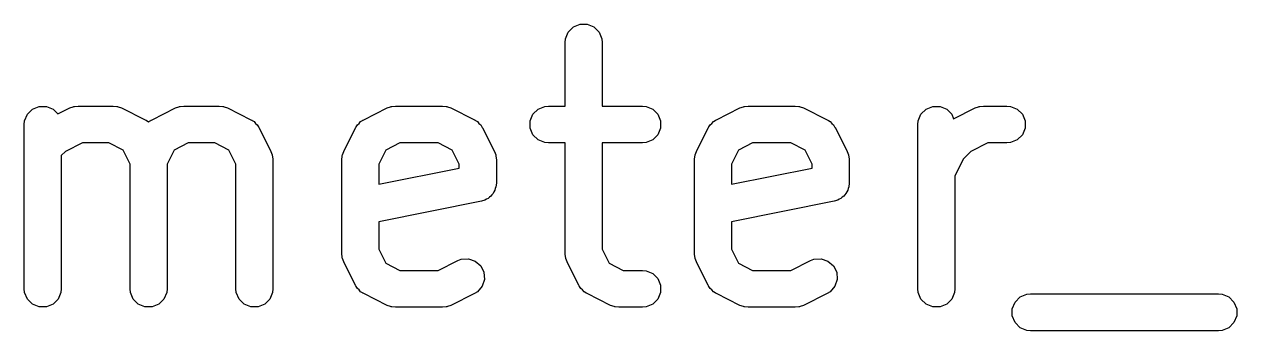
# Model space of a CAD drawing. Header units: millimetres. Extents: x 129 to 276, y -185 to -58.
# Drawn here: x 171.901 to 176.812, y -156.125 to -154.881 of the extents above; entities that cross this region are included whole.
import ezdxf

# ---------------------------------------------------------------- set-up
doc = ezdxf.new("R2010")
doc.units = ezdxf.units.MM
doc.layers.add('F.Fab', color=9, linetype='CONTINUOUS', true_color=0xafafaf)

msp = doc.modelspace()

# ---------------------------------------------------------------- linework, layer by layer
at = {"layer": 'F.Fab', "linetype": 'CONTINUOUS'}
for p, q in [((174.093107, -154.940187), (174.104306, -154.913151)), ((174.104306, -154.913151), (174.124998, -154.892459)), ((174.124998, -154.892459), (174.152034, -154.88126)), ((174.152034, -154.88126), (174.181298, -154.88126)), ((174.181298, -154.88126), (174.208334, -154.892459)), ((174.208334, -154.892459), (174.229026, -154.913151)), ((174.229026, -154.913151), (174.240225, -154.940187)), ((174.091666, -154.954819), (174.093107, -154.940187)), ((174.091666, -155.213152), (174.091666, -154.954819)), ((174.240225, -154.940187), (174.241666, -154.954819)), ((174.241666, -154.954819), (174.241666, -155.213152)), ((171.934522, -155.225792), (171.961558, -155.214593)), ((171.961558, -155.214593), (171.990822, -155.214593)), ((171.990822, -155.214593), (172.017858, -155.225792)), ((172.085506, -155.22107), (172.099237, -155.215815)), ((172.099237, -155.215815), (172.101926, -155.215623)), ((172.101926, -155.215623), (172.104415, -155.214593)), ((172.104415, -155.214593), (172.119047, -155.213152)), ((172.119047, -155.213152), (172.261904, -155.213152)), ((172.261904, -155.213152), (172.276536, -155.214593)), ((172.276536, -155.214593), (172.279025, -155.215624)), ((172.279025, -155.215624), (172.281713, -155.215815)), ((172.281713, -155.215815), (172.295445, -155.22107)), ((172.514077, -155.22107), (172.527808, -155.215815)), ((172.527808, -155.215815), (172.530497, -155.215623)), ((172.530497, -155.215623), (172.532986, -155.214593)), ((172.532986, -155.214593), (172.547618, -155.213152)), ((172.547618, -155.213152), (172.690475, -155.213152)), ((172.690475, -155.213152), (172.705107, -155.214593)), ((172.705107, -155.214593), (172.707596, -155.215624)), ((172.707596, -155.215624), (172.710284, -155.215815)), ((172.710284, -155.215815), (172.724016, -155.22107)), ((173.37122, -155.22107), (173.384951, -155.215815)), ((173.384951, -155.215815), (173.38764, -155.215623)), ((173.38764, -155.215623), (173.390129, -155.214593)), ((173.390129, -155.214593), (173.404761, -155.213152)), ((173.404761, -155.213152), (173.595237, -155.213152)), ((173.595237, -155.213152), (173.609869, -155.214593)), ((173.609869, -155.214593), (173.612358, -155.215624)), ((173.612358, -155.215624), (173.615046, -155.215815)), ((173.615046, -155.215815), (173.628778, -155.22107)), ((173.982141, -155.225792), (174.009177, -155.214593)), ((174.009177, -155.214593), (174.023809, -155.213152)), ((174.023809, -155.213152), (174.091666, -155.213152)), ((174.241666, -155.213152), (174.404761, -155.213152)), ((174.404761, -155.213152), (174.419393, -155.214593)), ((174.419393, -155.214593), (174.446429, -155.225792)), ((174.799792, -155.22107), (174.813523, -155.215815)), ((174.813523, -155.215815), (174.816212, -155.215623)), ((174.816212, -155.215623), (174.818701, -155.214593)), ((174.818701, -155.214593), (174.833333, -155.213152)), ((174.833333, -155.213152), (175.023809, -155.213152)), ((175.023809, -155.213152), (175.038441, -155.214593)), ((175.038441, -155.214593), (175.04093, -155.215624)), ((175.04093, -155.215624), (175.043618, -155.215815)), ((175.043618, -155.215815), (175.05735, -155.22107)), ((175.55357, -155.225792), (175.580606, -155.214593)), ((175.580606, -155.214593), (175.60987, -155.214593)), ((175.60987, -155.214593), (175.636906, -155.225792)), ((175.752173, -155.22107), (175.765904, -155.215815)), ((175.765904, -155.215815), (175.768593, -155.215623)), ((175.768593, -155.215623), (175.771082, -155.214593)), ((175.771082, -155.214593), (175.785714, -155.213152)), ((175.785714, -155.213152), (175.880952, -155.213152)), ((175.880952, -155.213152), (175.895584, -155.214593)), ((175.895584, -155.214593), (175.92262, -155.225792)), ((171.902631, -155.27352), (171.91383, -155.246484)), ((171.91383, -155.246484), (171.934522, -155.225792)), ((172.017858, -155.225792), (172.037259, -155.245193)), ((172.037259, -155.245193), (172.085506, -155.22107)), ((172.295445, -155.22107), (172.390683, -155.268689)), ((172.390683, -155.268689), (172.39313, -155.270229)), ((172.416391, -155.270229), (172.418839, -155.268689)), ((172.418839, -155.268689), (172.514077, -155.22107)), ((172.724016, -155.22107), (172.819255, -155.268689)), ((172.819255, -155.268689), (172.821701, -155.270229)), ((173.273534, -155.270229), (173.275982, -155.268689)), ((173.275982, -155.268689), (173.37122, -155.22107)), ((173.628778, -155.22107), (173.724016, -155.268689)), ((173.724016, -155.268689), (173.726463, -155.270229)), ((173.95025, -155.27352), (173.961449, -155.246484)), ((173.961449, -155.246484), (173.982141, -155.225792)), ((174.446429, -155.225792), (174.467121, -155.246484)), ((174.467121, -155.246484), (174.47832, -155.27352)), ((174.702106, -155.270229), (174.704554, -155.268689)), ((174.704554, -155.268689), (174.799792, -155.22107)), ((175.05735, -155.22107), (175.152588, -155.268689)), ((175.152588, -155.268689), (175.155035, -155.270229)), ((175.521679, -155.27352), (175.532878, -155.246484)), ((175.532878, -155.246484), (175.55357, -155.225792)), ((175.636906, -155.225792), (175.657598, -155.246484)), ((175.657598, -155.246484), (175.665103, -155.264604)), ((175.665103, -155.264604), (175.752173, -155.22107)), ((175.92262, -155.225792), (175.943312, -155.246484)), ((175.943312, -155.246484), (175.954511, -155.27352)), ((171.90119, -155.288152), (171.902631, -155.27352)), ((171.90119, -155.954819), (171.90119, -155.288152)), ((172.39313, -155.270229), (172.394284, -155.270614)), ((172.394284, -155.270614), (172.39572, -155.271859)), ((172.39572, -155.271859), (172.403126, -155.276521)), ((172.403126, -155.276521), (172.404761, -155.278406)), ((172.404761, -155.278406), (172.406396, -155.276521)), ((172.406396, -155.276521), (172.413801, -155.271859)), ((172.413801, -155.271859), (172.415238, -155.270614)), ((172.415238, -155.270614), (172.416391, -155.270229)), ((172.821701, -155.270229), (172.822856, -155.270614)), ((172.822856, -155.270614), (172.824293, -155.27186)), ((172.824293, -155.27186), (172.831697, -155.276521)), ((172.831697, -155.276521), (172.837856, -155.283623)), ((172.837856, -155.283623), (172.844964, -155.289787)), ((172.844964, -155.289787), (172.849625, -155.297192)), ((172.849625, -155.297192), (172.850871, -155.298629)), ((172.850871, -155.298629), (172.851255, -155.299782)), ((172.851255, -155.299782), (172.852796, -155.30223)), ((172.852796, -155.30223), (172.900415, -155.397468)), ((173.194822, -155.397468), (173.242441, -155.30223)), ((173.242441, -155.30223), (173.243981, -155.299782)), ((173.243981, -155.299782), (173.244366, -155.298629)), ((173.244366, -155.298629), (173.245611, -155.297192)), ((173.245611, -155.297192), (173.250273, -155.289787)), ((173.250273, -155.289787), (173.257377, -155.283625)), ((173.257377, -155.283625), (173.263539, -155.276521)), ((173.263539, -155.276521), (173.270944, -155.271859)), ((173.270944, -155.271859), (173.272381, -155.270614)), ((173.272381, -155.270614), (173.273534, -155.270229)), ((173.726463, -155.270229), (173.727617, -155.270614)), ((173.727617, -155.270614), (173.729053, -155.271859)), ((173.729053, -155.271859), (173.736459, -155.276521)), ((173.736459, -155.276521), (173.74262, -155.283625)), ((173.74262, -155.283625), (173.749725, -155.289787)), ((173.749725, -155.289787), (173.754386, -155.297192)), ((173.754386, -155.297192), (173.755632, -155.298629)), ((173.755632, -155.298629), (173.756016, -155.299782)), ((173.756016, -155.299782), (173.757557, -155.30223)), ((173.757557, -155.30223), (173.805176, -155.397468)), ((173.95025, -155.302784), (173.95025, -155.27352)), ((173.961449, -155.32982), (173.95025, -155.302784)), ((174.47832, -155.302784), (174.467121, -155.32982)), ((174.47832, -155.27352), (174.47832, -155.302784)), ((174.623394, -155.397468), (174.671013, -155.30223)), ((174.671013, -155.30223), (174.672553, -155.299782)), ((174.672553, -155.299782), (174.672938, -155.298629)), ((174.672938, -155.298629), (174.674183, -155.297192)), ((174.674183, -155.297192), (174.678845, -155.289787)), ((174.678845, -155.289787), (174.685949, -155.283625)), ((174.685949, -155.283625), (174.692111, -155.276521)), ((174.692111, -155.276521), (174.699516, -155.271859)), ((174.699516, -155.271859), (174.700953, -155.270614)), ((174.700953, -155.270614), (174.702106, -155.270229)), ((175.155035, -155.270229), (175.156189, -155.270614)), ((175.156189, -155.270614), (175.157625, -155.271859)), ((175.157625, -155.271859), (175.165031, -155.276521)), ((175.165031, -155.276521), (175.171192, -155.283625)), ((175.171192, -155.283625), (175.178297, -155.289787)), ((175.178297, -155.289787), (175.182958, -155.297192)), ((175.182958, -155.297192), (175.184204, -155.298629)), ((175.184204, -155.298629), (175.184588, -155.299782)), ((175.184588, -155.299782), (175.186129, -155.30223)), ((175.186129, -155.30223), (175.233748, -155.397468)), ((175.520238, -155.288152), (175.521679, -155.27352)), ((175.520238, -155.954819), (175.520238, -155.288152)), ((175.954511, -155.302784), (175.943312, -155.32982)), ((175.954511, -155.27352), (175.954511, -155.302784)), ((172.136752, -155.363152), (172.068236, -155.39741)), ((172.244199, -155.363152), (172.136752, -155.363152)), ((172.30124, -155.391672), (172.244199, -155.363152)), ((172.565323, -155.363152), (172.508281, -155.391672)), ((172.67277, -155.363152), (172.565323, -155.363152)), ((172.729812, -155.391672), (172.67277, -155.363152)), ((173.422466, -155.363152), (173.365424, -155.391672)), ((173.577532, -155.363152), (173.422466, -155.363152)), ((173.634573, -155.391672), (173.577532, -155.363152)), ((173.982141, -155.350512), (173.961449, -155.32982)), ((174.009177, -155.361711), (173.982141, -155.350512)), ((174.023809, -155.363152), (174.009177, -155.361711)), ((174.091666, -155.363152), (174.023809, -155.363152)), ((174.091666, -155.811961), (174.091666, -155.363152)), ((174.404761, -155.363152), (174.241666, -155.363152)), ((174.241666, -155.363152), (174.241666, -155.794256)), ((174.419393, -155.361711), (174.404761, -155.363152)), ((174.446429, -155.350512), (174.419393, -155.361711)), ((174.467121, -155.32982), (174.446429, -155.350512)), ((174.851038, -155.363152), (174.793996, -155.391672)), ((175.006104, -155.363152), (174.851038, -155.363152)), ((175.063145, -155.391672), (175.006104, -155.363152)), ((175.803419, -155.363152), (175.734903, -155.39741)), ((175.880952, -155.363152), (175.803419, -155.363152)), ((175.895584, -155.361711), (175.880952, -155.363152)), ((175.92262, -155.350512), (175.895584, -155.361711)), ((175.943312, -155.32982), (175.92262, -155.350512)), ((172.068236, -155.39741), (172.05119, -155.414456)), ((172.05119, -155.414456), (172.05119, -155.954819)), ((172.329761, -155.448714), (172.30124, -155.391672)), ((172.508281, -155.391672), (172.479761, -155.448714)), ((172.758333, -155.448714), (172.729812, -155.391672)), ((172.900415, -155.397468), (172.90567, -155.411199)), ((172.90567, -155.411199), (172.905861, -155.413888)), ((172.905861, -155.413888), (172.906892, -155.416377)), ((173.188345, -155.416377), (173.189376, -155.413887)), ((173.189376, -155.413887), (173.189567, -155.4112)), ((173.189567, -155.4112), (173.194822, -155.397468)), ((173.365424, -155.391672), (173.336904, -155.448714)), ((173.663094, -155.448714), (173.634573, -155.391672)), ((173.805176, -155.397468), (173.810431, -155.411199)), ((173.810431, -155.411199), (173.810622, -155.413888)), ((173.810622, -155.413888), (173.811653, -155.416377)), ((174.616917, -155.416377), (174.617948, -155.413887)), ((174.617948, -155.413887), (174.618139, -155.4112)), ((174.618139, -155.4112), (174.623394, -155.397468)), ((174.793996, -155.391672), (174.765476, -155.448714)), ((175.091666, -155.448714), (175.063145, -155.391672)), ((175.233748, -155.397468), (175.239003, -155.411199)), ((175.239003, -155.411199), (175.239194, -155.413888)), ((175.239194, -155.413888), (175.240225, -155.416377)), ((175.734903, -155.39741), (175.704496, -155.427817)), ((172.329761, -155.954819), (172.329761, -155.448714)), ((172.479761, -155.448714), (172.479761, -155.954819)), ((172.758333, -155.954819), (172.758333, -155.448714)), ((172.906892, -155.416377), (172.908333, -155.431009)), ((172.908333, -155.431009), (172.908333, -155.954819)), ((173.186904, -155.431009), (173.188345, -155.416377)), ((173.186904, -155.811961), (173.186904, -155.431009)), ((173.336904, -155.448714), (173.336904, -155.529999)), ((173.336904, -155.529999), (173.663094, -155.464762)), ((173.663094, -155.464762), (173.663094, -155.448714)), ((173.811653, -155.416377), (173.813094, -155.431009)), ((173.813094, -155.431009), (173.813094, -155.526247)), ((174.615476, -155.431009), (174.616917, -155.416377)), ((174.615476, -155.811961), (174.615476, -155.431009)), ((174.765476, -155.448714), (174.765476, -155.529999)), ((174.765476, -155.529999), (175.091666, -155.464762)), ((175.091666, -155.464762), (175.091666, -155.448714)), ((175.240225, -155.416377), (175.241666, -155.431009)), ((175.241666, -155.431009), (175.241666, -155.526247)), ((175.704496, -155.427817), (175.670238, -155.496333)), ((175.670238, -155.496333), (175.670238, -155.954819)), ((173.803297, -155.561051), (173.800454, -155.567915)), ((173.807414, -155.554876), (173.803297, -155.561051)), ((173.808839, -155.54767), (173.807414, -155.554876)), ((173.811653, -155.540879), (173.808839, -155.54767)), ((173.813094, -155.526247), (173.811653, -155.540879)), ((175.231869, -155.561051), (175.229026, -155.567915)), ((175.235986, -155.554876), (175.231869, -155.561051)), ((175.237411, -155.54767), (175.235986, -155.554876)), ((175.240225, -155.540879), (175.237411, -155.54767)), ((175.241666, -155.526247), (175.240225, -155.540879)), ((173.752802, -155.599791), (173.336904, -155.68297)), ((173.766868, -155.595508), (173.752802, -155.599791)), ((173.772973, -155.591419), (173.766868, -155.595508)), ((173.779762, -155.588607), (173.772973, -155.591419)), ((173.785014, -155.583354), (173.779762, -155.588607)), ((173.791182, -155.579224), (173.785014, -155.583354)), ((173.795256, -155.573113), (173.791182, -155.579224)), ((173.800454, -155.567915), (173.795256, -155.573113)), ((175.181374, -155.599791), (174.765476, -155.68297)), ((175.19544, -155.595508), (175.181374, -155.599791)), ((175.201545, -155.591419), (175.19544, -155.595508)), ((175.208334, -155.588607), (175.201545, -155.591419)), ((175.213586, -155.583354), (175.208334, -155.588607)), ((175.219754, -155.579224), (175.213586, -155.583354)), ((175.223828, -155.573113), (175.219754, -155.579224)), ((175.229026, -155.567915), (175.223828, -155.573113)), ((173.336904, -155.68297), (173.336904, -155.794256)), ((174.765476, -155.68297), (174.765476, -155.794256)), ((173.336904, -155.794256), (173.365424, -155.851298)), ((174.241666, -155.794256), (174.270186, -155.851298)), ((174.765476, -155.794256), (174.793996, -155.851298)), ((173.188345, -155.826593), (173.186904, -155.811961)), ((173.189376, -155.829082), (173.188345, -155.826593)), ((173.189567, -155.83177), (173.189376, -155.829082)), ((173.194822, -155.845502), (173.189567, -155.83177)), ((173.242441, -155.940741), (173.194822, -155.845502)), ((173.365424, -155.851298), (173.422466, -155.879819)), ((173.577532, -155.879819), (173.656934, -155.840118)), ((173.656934, -155.840118), (173.670665, -155.834863)), ((173.670665, -155.834863), (173.699855, -155.832789)), ((173.699855, -155.832789), (173.727617, -155.842043)), ((173.727617, -155.842043), (173.749724, -155.861216)), ((174.093107, -155.826593), (174.091666, -155.811961)), ((174.094138, -155.829082), (174.093107, -155.826593)), ((174.094329, -155.83177), (174.094138, -155.829082)), ((174.099584, -155.845502), (174.094329, -155.83177)), ((174.147203, -155.940741), (174.099584, -155.845502)), ((174.270186, -155.851298), (174.327228, -155.879819)), ((174.616917, -155.826593), (174.615476, -155.811961)), ((174.617948, -155.829082), (174.616917, -155.826593)), ((174.618139, -155.83177), (174.617948, -155.829082)), ((174.623394, -155.845502), (174.618139, -155.83177)), ((174.671013, -155.940741), (174.623394, -155.845502)), ((174.793996, -155.851298), (174.851038, -155.879819)), ((175.006104, -155.879819), (175.085506, -155.840118)), ((175.085506, -155.840118), (175.099237, -155.834863)), ((175.099237, -155.834863), (175.128427, -155.832789)), ((175.128427, -155.832789), (175.156189, -155.842043)), ((175.156189, -155.842043), (175.178296, -155.861216)), ((173.422466, -155.879819), (173.577532, -155.879819)), ((173.749724, -155.861216), (173.762812, -155.887391)), ((173.762812, -155.887391), (173.764886, -155.916581)), ((174.327228, -155.879819), (174.404761, -155.879819)), ((174.404761, -155.879819), (174.419393, -155.88126)), ((174.419393, -155.88126), (174.446429, -155.892459)), ((174.446429, -155.892459), (174.467121, -155.913151)), ((174.851038, -155.879819), (175.006104, -155.879819)), ((175.178296, -155.861216), (175.191384, -155.887391)), ((175.191384, -155.887391), (175.193458, -155.916581)), ((171.902631, -155.969451), (171.90119, -155.954819)), ((172.05119, -155.954819), (172.049749, -155.969451)), ((172.331202, -155.969451), (172.329761, -155.954819)), ((172.479761, -155.954819), (172.47832, -155.969451)), ((172.759774, -155.969451), (172.758333, -155.954819)), ((172.908333, -155.954819), (172.906892, -155.969451)), ((173.243981, -155.943187), (173.242441, -155.940741)), ((173.244366, -155.944342), (173.243981, -155.943187)), ((173.245612, -155.945779), (173.244366, -155.944342)), ((173.250273, -155.953183), (173.245612, -155.945779)), ((173.257375, -155.959342), (173.250273, -155.953183)), ((173.755632, -155.944342), (173.736459, -155.96645)), ((173.764886, -155.916581), (173.755632, -155.944342)), ((174.148743, -155.943187), (174.147203, -155.940741)), ((174.149128, -155.944342), (174.148743, -155.943187)), ((174.150374, -155.945779), (174.149128, -155.944342)), ((174.155035, -155.953183), (174.150374, -155.945779)), ((174.162137, -155.959342), (174.155035, -155.953183)), ((174.467121, -155.913151), (174.47832, -155.940187)), ((174.47832, -155.940187), (174.47832, -155.969451)), ((174.672553, -155.943187), (174.671013, -155.940741)), ((174.672938, -155.944342), (174.672553, -155.943187)), ((174.674184, -155.945779), (174.672938, -155.944342)), ((174.678845, -155.953183), (174.674184, -155.945779)), ((174.685947, -155.959342), (174.678845, -155.953183)), ((175.184204, -155.944342), (175.165031, -155.96645)), ((175.193458, -155.916581), (175.184204, -155.944342)), ((175.521679, -155.969451), (175.520238, -155.954819)), ((175.670238, -155.954819), (175.668797, -155.969451)), ((171.91383, -155.996487), (171.902631, -155.969451)), ((171.934522, -156.017179), (171.91383, -155.996487)), ((172.03855, -155.996487), (172.017858, -156.017179)), ((172.049749, -155.969451), (172.03855, -155.996487)), ((172.342401, -155.996487), (172.331202, -155.969451)), ((172.363093, -156.017179), (172.342401, -155.996487)), ((172.467121, -155.996487), (172.446429, -156.017179)), ((172.47832, -155.969451), (172.467121, -155.996487)), ((172.770973, -155.996487), (172.759774, -155.969451)), ((172.791665, -156.017179), (172.770973, -155.996487)), ((172.895693, -155.996487), (172.875001, -156.017179)), ((172.906892, -155.969451), (172.895693, -155.996487)), ((173.263539, -155.96645), (173.257375, -155.959342)), ((173.270944, -155.971111), (173.263539, -155.96645)), ((173.272381, -155.972357), (173.270944, -155.971111)), ((173.273534, -155.972741), (173.272381, -155.972357)), ((173.275982, -155.974282), (173.273534, -155.972741)), ((173.37122, -156.021901), (173.275982, -155.974282)), ((173.724016, -155.974282), (173.628778, -156.021901)), ((173.736459, -155.96645), (173.724016, -155.974282)), ((174.168301, -155.96645), (174.162137, -155.959342)), ((174.175706, -155.971111), (174.168301, -155.96645)), ((174.177143, -155.972357), (174.175706, -155.971111)), ((174.178296, -155.972741), (174.177143, -155.972357)), ((174.180744, -155.974282), (174.178296, -155.972741)), ((174.275982, -156.021901), (174.180744, -155.974282)), ((174.467121, -155.996487), (174.446429, -156.017179)), ((174.47832, -155.969451), (174.467121, -155.996487)), ((174.692111, -155.96645), (174.685947, -155.959342)), ((174.699516, -155.971111), (174.692111, -155.96645)), ((174.700953, -155.972357), (174.699516, -155.971111)), ((174.702106, -155.972741), (174.700953, -155.972357)), ((174.704554, -155.974282), (174.702106, -155.972741)), ((174.799792, -156.021901), (174.704554, -155.974282)), ((175.152588, -155.974282), (175.05735, -156.021901)), ((175.165031, -155.96645), (175.152588, -155.974282)), ((175.532878, -155.996487), (175.521679, -155.969451)), ((175.55357, -156.017179), (175.532878, -155.996487)), ((175.657598, -155.996487), (175.636906, -156.017179)), ((175.668797, -155.969451), (175.657598, -155.996487)), ((175.913831, -156.008389), (175.934523, -155.987697)), ((175.934523, -155.987697), (175.961559, -155.976498)), ((175.961559, -155.976498), (175.976191, -155.975057)), ((175.976191, -155.975057), (176.738095, -155.975057)), ((176.738095, -155.975057), (176.752727, -155.976498)), ((176.752727, -155.976498), (176.779763, -155.987697)), ((176.779763, -155.987697), (176.800455, -156.008389)), ((171.961558, -156.028378), (171.934522, -156.017179)), ((171.990822, -156.028378), (171.961558, -156.028378)), ((172.017858, -156.017179), (171.990822, -156.028378)), ((172.390129, -156.028378), (172.363093, -156.017179)), ((172.419393, -156.028378), (172.390129, -156.028378)), ((172.446429, -156.017179), (172.419393, -156.028378)), ((172.818701, -156.028378), (172.791665, -156.017179)), ((172.847965, -156.028378), (172.818701, -156.028378)), ((172.875001, -156.017179), (172.847965, -156.028378)), ((173.384951, -156.027156), (173.37122, -156.021901)), ((173.38764, -156.027347), (173.384951, -156.027156)), ((173.390129, -156.028378), (173.38764, -156.027347)), ((173.404761, -156.029819), (173.390129, -156.028378)), ((173.595237, -156.029819), (173.404761, -156.029819)), ((173.609869, -156.028378), (173.595237, -156.029819)), ((173.612358, -156.027346), (173.609869, -156.028378)), ((173.615046, -156.027156), (173.612358, -156.027346)), ((173.628778, -156.021901), (173.615046, -156.027156)), ((174.289713, -156.027156), (174.275982, -156.021901)), ((174.292402, -156.027347), (174.289713, -156.027156)), ((174.294891, -156.028378), (174.292402, -156.027347)), ((174.309523, -156.029819), (174.294891, -156.028378)), ((174.404761, -156.029819), (174.309523, -156.029819)), ((174.419393, -156.028378), (174.404761, -156.029819)), ((174.446429, -156.017179), (174.419393, -156.028378)), ((174.813523, -156.027156), (174.799792, -156.021901)), ((174.816212, -156.027347), (174.813523, -156.027156)), ((174.818701, -156.028378), (174.816212, -156.027347)), ((174.833333, -156.029819), (174.818701, -156.028378)), ((175.023809, -156.029819), (174.833333, -156.029819)), ((175.038441, -156.028378), (175.023809, -156.029819)), ((175.04093, -156.027346), (175.038441, -156.028378)), ((175.043618, -156.027156), (175.04093, -156.027346)), ((175.05735, -156.021901), (175.043618, -156.027156)), ((175.580606, -156.028378), (175.55357, -156.017179)), ((175.60987, -156.028378), (175.580606, -156.028378)), ((175.636906, -156.017179), (175.60987, -156.028378)), ((175.902632, -156.035425), (175.913831, -156.008389)), ((175.902632, -156.064689), (175.902632, -156.035425)), ((176.800455, -156.008389), (176.811654, -156.035425)), ((176.811654, -156.035425), (176.811654, -156.064689)), ((175.913831, -156.091725), (175.902632, -156.064689)), ((175.934523, -156.112417), (175.913831, -156.091725)), ((176.800455, -156.091725), (176.779763, -156.112417)), ((176.811654, -156.064689), (176.800455, -156.091725)), ((175.961559, -156.123616), (175.934523, -156.112417)), ((175.976191, -156.125057), (175.961559, -156.123616)), ((176.738095, -156.125057), (175.976191, -156.125057)), ((176.752727, -156.123616), (176.738095, -156.125057)), ((176.779763, -156.112417), (176.752727, -156.123616))]:
    msp.add_line(p, q, dxfattribs=at)

doc.saveas('drawing.dxf')
